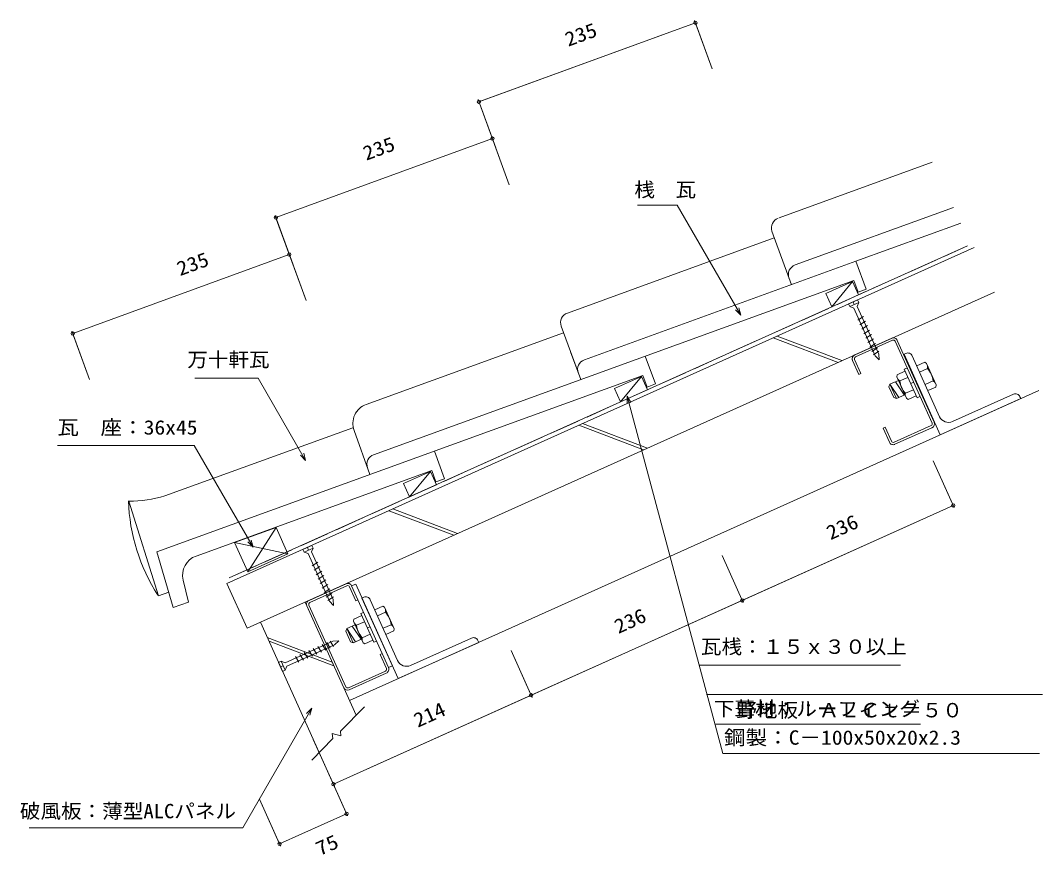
# Model space of a CAD drawing. Units: millimetres, scale not verified. Extents: x -525 to 517, y -430 to 421.
import ezdxf
from ezdxf.enums import TextEntityAlignment as Align

# ---------------------------------------------------------------- set-up
doc = ezdxf.new("R2010")
doc.units = ezdxf.units.MM
doc.header["$LTSCALE"] = 10
doc.linetypes.add('DASHED3', pattern=[4, 3, -1])
for name, color, linetype, lineweight in [('0-0_1', 3, 'Continuous', 18), ('0-1_2', 7, 'Continuous', 18), ('0-2_3', 3, 'Continuous', 18)]:
    doc.layers.add(name, color=color, linetype=linetype, lineweight=lineweight)
doc.styles.add('ＭＳ ゴシック', font='')
doc.styles.get('ＭＳ ゴシック').set_extended_font_data('MS Gothic')

msp = doc.modelspace()

# ---------------------------------------------------------------- linework, layer by layer
at = {"layer": '0-0_1'}
for p, q in [((-58.02, 338.06), (162.72, 418.67)), ((161.86, 421.02), (179.87, 371.71)), ((-58.88, 340.41), (-40.87, 291.1)), ((-45.16, 302.84), (-27.15, 253.52)), ((-265.04, 219.88), (-44.3, 300.49)), ((-265.9, 222.23), (-247.89, 172.92)), ((-314.91, -153.28), (447.08, 189.61)), ((-472.07, 101.7), (-251.32, 182.31)), ((-252.18, 184.66), (-234.17, 135.34)), ((322.89, 154.85), (301.69, 128.86)), ((-294.39, -198.88), (467.6, 144.02)), ((328.04, 136.05), (318.92, 131.94)), ((328.04, 136.05), (329.27, 133.31)), ((318.92, 131.94), (320.16, 129.21)), ((329.27, 133.31), (320.16, 129.21)), ((320.16, 129.21), (324.12, 127.7)), ((323.48, 133.99), (324.72, 131.26)), ((324.12, 127.7), (346.04, 79.01)), ((329.27, 133.31), (327.77, 129.35)), ((327.77, 129.35), (349.68, 80.65)), ((328.37, 115.25), (334, 118.94)), ((330.42, 110.69), (336.05, 114.38)), ((332.48, 106.13), (338.1, 109.82)), ((334.53, 101.57), (340.15, 105.26)), ((-472.92, 104.05), (-454.92, 54.74)), ((308.24, 72.3), (242.12, 97.38)), ((312.11, 74.04), (245.99, 99.12)), ((362.88, 96.89), (325.13, 79.9)), ((363.82, 94.8), (326.07, 77.81)), ((336.58, 97.01), (342.21, 100.7)), ((338.63, 92.45), (344.26, 96.14)), ((403.98, 10.44), (366.47, 93.79)), ((368.57, 94.74), (406.07, 11.39)), ((340.68, 87.89), (346.31, 91.58)), ((342.73, 83.33), (348.36, 87.02)), ((344.27, 79.92), (349.9, 83.61)), ((329.41, 59.9), (322.97, 74.22)), ((331.51, 60.84), (325.07, 75.16)), ((350.16, 74.72), (346.04, 79.01)), ((350.16, 74.72), (349.68, 80.65)), ((377.24, 81.42), (375.41, 80.6)), ((412.35, -1.47), (375.41, 80.6)), ((383.85, 78.91), (411.75, 16.9)), ((368.27, 59.68), (376.41, 63.35)), ((378.27, 66.53), (375.53, 65.3)), ((388.66, 36.12), (375.53, 65.3)), ((396.56, 72.42), (388.42, 68.75)), ((399.41, 66.1), (391.27, 62.43)), ((398.3, 71.16), (396.56, 72.42)), ((398.3, 71.16), (408.15, 49.28)), ((107.68, 57.99), (86.48, 32)), ((331.51, 60.84), (329.41, 59.9)), ((369.69, 53.9), (361.03, 50)), ((366.59, 52.5), (375.73, 39.07)), ((368.05, 57.55), (368.27, 59.68)), ((377.9, 35.67), (368.05, 57.55)), ((371.11, 53.37), (379.25, 57.03)), ((405.09, 53.46), (396.95, 49.8)), ((-189.98, -272.52), (512.74, 43.7)), ((361.03, 50), (360.03, 47.36)), ((360.03, 47.36), (364.95, 36.42)), ((361.03, 50), (370.17, 36.57)), ((361.03, 50), (367.6, 35.41)), ((376.8, 40.73), (384.94, 44.39)), ((384.83, 51.94), (382.1, 50.71)), ((407.94, 47.15), (399.79, 43.48)), ((408.15, 49.28), (407.94, 47.15)), ((364.95, 36.42), (367.6, 35.41)), ((376.26, 39.31), (367.6, 35.41)), ((377.9, 35.67), (379.64, 34.41)), ((379.64, 34.41), (387.78, 38.08)), ((391.4, 37.35), (388.66, 36.12)), ((486.99, 39.79), (424.98, 11.89)), ((109.84, -16.97), (43.73, 8.1)), ((113.71, -15.23), (47.59, 9.84)), ((356.13, 6.13), (354.03, 5.19)), ((360.48, -9.13), (354.03, 5.19)), ((362.57, -8.19), (356.13, 6.13)), ((402.97, 7.8), (365.22, -9.19)), ((403.92, 5.7), (366.16, -11.29)), ((426.7, -75.83), (405.15, -27.96)), ((-107.53, -38.87), (-128.73, -64.86)), ((-83.61, -104.03), (-149.72, -78.95)), ((-79.74, -102.29), (-145.85, -77.21)), ((425.67, -73.55), (210.46, -170.4)), ((-307.21, -111.46), (-252.66, -123.02)), ((-228.28, -114.3), (-237.4, -118.4)), ((-228.28, -114.3), (-227.05, -117.04)), ((-237.4, -118.4), (-236.17, -121.14)), ((-227.05, -117.04), (-236.17, -121.14)), ((-236.17, -121.14), (-232.2, -122.64)), ((-232.84, -116.35), (-231.61, -119.09)), ((-232.2, -122.64), (-210.29, -171.34)), ((-227.05, -117.04), (-228.55, -121)), ((-228.55, -121), (-206.64, -169.7)), ((211.48, -172.68), (189.94, -124.8)), ((-227.95, -135.1), (-222.32, -131.41)), ((-225.9, -139.66), (-220.27, -135.97)), ((-223.85, -144.22), (-218.22, -140.53)), ((-221.8, -148.78), (-216.17, -145.09)), ((-314.91, -153.28), (-294.39, -198.88)), ((-231.2, -170.44), (-193.44, -153.45)), ((-230.25, -172.54), (-192.5, -155.55)), ((-219.74, -153.34), (-214.12, -149.64)), ((-217.69, -157.9), (-212.06, -154.2)), ((-187.76, -155.61), (-183.65, -153.76)), ((-181.32, -169.93), (-187.76, -155.61)), ((-187.76, -155.61), (-150.25, -238.96)), ((-183.65, -153.76), (-146.15, -237.11)), ((-215.64, -162.46), (-210.01, -158.77)), ((-213.59, -167.02), (-207.96, -163.32)), ((-183.41, -170.87), (-189.86, -156.55)), ((-235.12, -172.21), (-183.23, -287.51)), ((-233.35, -176.13), (-195.85, -259.48)), ((-193.75, -258.53), (-231.26, -175.18)), ((-212.05, -170.43), (-206.43, -166.74)), ((-206.16, -175.63), (-210.29, -171.34)), ((-206.16, -175.63), (-206.64, -169.7)), ((-183.41, -170.87), (-181.32, -169.93)), ((-175.39, -167.26), (-177.21, -168.08)), ((-140.28, -250.15), (-177.21, -168.08)), ((-168.78, -169.77), (-140.87, -231.78)), ((-156.06, -176.26), (-164.2, -179.93)), ((-154.32, -177.52), (-156.06, -176.26)), ((210.46, -170.4), (-4.76, -267.24)), ((-185.57, -189.54), (-177.43, -185.88)), ((-175.57, -182.69), (-178.31, -183.92)), ((-165.18, -213.1), (-178.31, -183.92)), ((-153.22, -182.58), (-161.36, -186.25)), ((-154.32, -177.52), (-144.47, -199.4)), ((-280.71, -192.72), (-220.87, -325.71)), ((-187.25, -196.72), (-178.11, -210.15)), ((-185.79, -191.67), (-185.57, -189.54)), ((-175.94, -213.56), (-185.79, -191.67)), ((-182.73, -195.86), (-174.58, -192.2)), ((-169, -197.28), (-171.74, -198.52)), ((-147.53, -195.22), (-155.67, -198.88)), ((-207.62, -233.33), (-273.73, -208.25)), ((-193.81, -201.87), (-188.88, -212.81)), ((-192.81, -199.22), (-183.67, -212.65)), ((-192.81, -199.22), (-186.24, -213.81)), ((-177.04, -208.49), (-168.9, -204.83)), ((-144.69, -201.54), (-152.83, -205.2)), ((-144.47, -199.4), (-144.69, -201.54)), ((-205.87, -237.19), (-271.99, -212.12)), ((-255.55, -234.03), (-206.85, -212.12)), ((-253.9, -237.68), (-205.21, -215.77)), ((-218.65, -223.17), (-222.34, -217.55)), ((-214.09, -221.12), (-217.78, -215.49)), ((-209.53, -219.07), (-213.22, -213.44)), ((-206.12, -217.53), (-209.81, -211.91)), ((-200.92, -211.65), (-206.85, -212.12)), ((-200.92, -211.65), (-205.21, -215.77)), ((-188.88, -212.81), (-186.24, -213.81)), ((-177.58, -209.91), (-186.24, -213.81)), ((-175.94, -213.56), (-174.2, -214.81)), ((-174.2, -214.81), (-166.06, -211.15)), ((-162.44, -211.87), (-165.18, -213.1)), ((-65.64, -208.89), (-127.65, -236.79)), ((-241.45, -233.43), (-245.14, -227.81)), ((-236.89, -231.38), (-240.58, -225.75)), ((-232.33, -229.33), (-236.02, -223.7)), ((-227.77, -227.28), (-231.46, -221.65)), ((-223.21, -225.23), (-226.9, -219.6)), ((-158.79, -225.59), (-156.69, -224.64)), ((-152.35, -239.9), (-158.79, -225.59)), ((-150.25, -238.96), (-156.69, -224.64)), ((-3.73, -269.52), (-25.28, -221.65)), ((-262.25, -233.76), (-259.51, -232.53)), ((-262.25, -233.76), (-258.14, -242.88)), ((-260.2, -238.32), (-257.46, -237.09)), ((-259.51, -232.53), (-255.41, -241.65)), ((-259.51, -232.53), (-255.55, -234.03)), ((-255.41, -241.65), (-253.9, -237.68)), ((-146.15, -237.11), (-150.25, -238.96)), ((166.99, -236.67), (371.81, -236.67)), ((-258.14, -242.88), (-255.41, -241.65)), ((-191.11, -259.54), (-153.35, -242.55)), ((-190.16, -261.63), (-152.41, -244.64)), ((-4.76, -267.24), (-206.36, -357.96)), ((173.89, -266.54), (516.66, -266.54)), ((-199.23, -303.74), (-174.77, -278.92)), ((183.44, -296.63), (392.33, -296.63)), ((-228.47, -333.42), (-206.81, -311.44)), ((-205.33, -360.24), (-226.88, -312.37)), ((-207.7, -306.29), (-198.67, -308.61)), ((-206.81, -311.44), (-207.7, -306.29)), ((-198.67, -308.61), (-199.23, -303.74))]:
    msp.add_line(p, q, dxfattribs=at)
at = {"layer": '0-0_1', "color": 5}
for p, q in [((247.97, 219.72), (404.14, 276.38)), ((264.35, 171.65), (425.7, 230.18)), ((326.41, 175.35), (433.21, 214.1)), ((32.19, 122.63), (243.19, 199.18)), ((240.8, 206.06), (260.61, 151.48)), ((240.8, 206.06), (260.61, 151.48)), ((49.51, 74.89), (326.41, 175.35)), ((336.76, 147.02), (326.41, 175.35)), ((-165.34, -21.86), (324.35, 155.8)), ((324.35, 155.8), (328.6, 144.06)), ((336.76, 147.02), (328.6, 144.06)), ((25.96, 109.31), (45.76, 54.72)), ((-172.88, 29.42), (28.34, 102.43)), ((35.53, 82.91), (45.76, 54.72)), ((121.91, 50.27), (111.56, 78.6)), ((109.15, 58.91), (-386.38, -120.87)), ((109.15, 58.91), (113.4, 47.18)), ((121.91, 50.27), (113.4, 47.18)), ((-378.2, -63.88), (-186.5, 5.66)), ((-185.34, 2.78), (-169.09, -42.03)), ((-92.94, -46.49), (-103.28, -18.16)), ((-346.43, -125.18), (-106.05, -37.97)), ((-106.05, -37.97), (-101.8, -49.7)), ((-92.94, -46.49), (-101.8, -49.7)), ((-414.81, -69.41), (-384.74, -165.82)), ((-386.38, -120.87), (-369.66, -177.86)), ((-386.17, -120.72), (-386.24, -121.4)), ((-359.54, -149.66), (-354.05, -172.2)), ((-384.74, -165.82), (-374.31, -162.03)), ((-354.05, -172.2), (-369.66, -177.86))]:
    msp.add_line(p, q, dxfattribs=at)
at = {"layer": '0-0_1', "linetype": 'DASHED3'}
msp.add_line((-312.55, -147.57), (440.24, 191.18), dxfattribs=at)
at = {"layer": '0-0_1'}
for points in [[(301.69, 128.86), (329.05, 141.17), (322.89, 154.85), (295.53, 142.53)], [(86.48, 32), (113.84, 44.31), (107.68, 57.99), (80.32, 45.68)], [(-128.73, -64.86), (-101.37, -52.55), (-107.53, -38.87), (-134.88, -51.18)]]:
    msp.add_lwpolyline(points, close=True, dxfattribs=at)
for points in [[(92.99, 30.34), (92.99, 37.84), (96.74, 31.35)], [(92.99, 37.84), (190.61, -326.5), (513.48, -326.5)], [(493.6, 37.29), (494.42, 35.46), (412.35, -1.47)], [(-252.66, -123.02), (-264.79, -96.07), (-293.7, -141.48)], [(-184.14, -195.32), (-192.81, -199.22), (-193.81, -201.87)], [(-59.03, -211.4), (-58.21, -213.22), (-140.28, -250.15)]]:
    msp.add_lwpolyline(points, dxfattribs=at)
for centre in [(162.72, 418.67), (-58.02, 338.06), (-44.3, 300.49), (-265.04, 219.88), (-251.32, 182.31), (-472.07, 101.7), (425.67, -73.55), (210.46, -170.4), (210.46, -170.4), (-4.76, -267.24), (-4.76, -267.24), (-206.36, -357.96)]:
    msp.add_circle(centre, 1.7, dxfattribs=at)
at = {"layer": '0-0_1', "color": 5}
for centre, radius, start, end in [((250.58, 209.61), 10.4, 109.94091, 199.94091), ((267.9, 161.87), 10.4, 109.94091, 199.94091), ((35.73, 112.85), 10.4, 109.94091, 199.94091), ((53.05, 65.11), 10.4, 109.94091, 199.94091), ((-165.79, 9.87), 20.8, 109.94091, 199.94091), ((-161.79, -31.64), 10.4, 109.94091, 199.94091), ((-227.13, -62.99), 188.27, 181.81043, 212.85046), ((-412.52, 39.13), 108.38, 268.6924, 288.42794), ((-339.33, -144.73), 20.8, 109.94091, 193.69899)]:
    msp.add_arc(centre, radius, start, end, dxfattribs=at)
at = {"layer": '0-0_1'}
for centre, radius, start, end in [((364.64, 92.97), 4.3, 24.22776, 114.22777), ((364.64, 92.97), 2, 24.22776, 114.22777), ((326.89, 75.98), 4.3, 114.22777, 204.22776), ((326.89, 75.98), 4.3, 114.22759, 204.2276), ((326.89, 75.98), 2, 114.22777, 204.22776), ((326.89, 75.98), 2, 114.22759, 204.2276), ((379.29, 76.86), 5, 24.22495, 114.23559), ((393.35, 67.18), 6.15, 349.89966, 23.90192), ((382.31, 50.81), 22.94, 6.65164, 41.80841), ((374.31, 58.62), 6.15, 204.58611, 238.59338), ((393.86, 56.01), 22.9, 186.62355, 221.83907), ((401.89, 48.21), 6.15, 24.56293, 58.57767), ((382.86, 39.65), 6.16, 169.90003, 203.85469), ((489.04, 35.23), 5, 24.22495, 114.23559), ((402.15, 9.62), 2, 294.22776, 24.22776), ((402.15, 9.62), 4.3, 294.22776, 24.22776), ((420.87, 21.01), 10, 204.2319, 294.21913), ((364.4, -7.37), 4.3, 204.22776, 294.22776), ((364.4, -7.37), 2, 204.22776, 294.22776), ((-191.68, -157.37), 4.3, 24.22761, 114.22759), ((-191.68, -157.37), 2, 24.22761, 114.22759), ((-229.43, -174.36), 4.3, 114.22759, 204.2276), ((-229.43, -174.36), 2, 114.22759, 204.2276), ((-173.33, -171.82), 5, 24.22468, 114.23531), ((-159.27, -181.5), 6.15, 349.89938, 23.90165), ((-170.31, -197.87), 22.94, 6.65137, 41.80814), ((-179.52, -190.61), 6.15, 204.58583, 238.5931), ((-159.98, -193.22), 22.9, 186.62327, 221.83879), ((-150.74, -200.47), 6.15, 24.56266, 58.5774), ((-170.98, -209.58), 6.16, 169.89976, 203.85441), ((-63.58, -213.45), 5, 24.22468, 114.23531), ((-154.17, -240.72), 4.3, 294.2276, 24.22761), ((-131.75, -227.67), 10, 204.23162, 294.21885), ((-154.17, -240.72), 2, 294.2276, 24.22761), ((-191.93, -257.71), 4.3, 204.2276, 294.2276), ((-191.93, -257.71), 2, 204.2276, 294.2276)]:
    msp.add_arc(centre, radius, start, end, dxfattribs=at)
at = {"layer": '0-1_2'}
for p, q in [((-56.43, 338.65), (162.72, 418.67)), ((162.14, 420.27), (179.87, 371.71)), ((-27.15, 253.52), (-58.88, 340.41)), ((-265.04, 219.88), (-44.3, 300.49)), ((-234.17, 135.34), (-265.63, 221.48)), ((447.08, 189.61), (-314.91, -153.28)), ((-312.55, -147.57), (440.24, 191.18)), ((-472.07, 101.7), (-251.32, 182.31)), ((208.88, 120.61), (203.57, 125.92)), ((-472.65, 103.3), (-454.92, 54.74)), ((308.24, 72.3), (242.12, 97.38)), ((245.99, 99.12), (312.11, 74.04)), ((512.74, 43.7), (-189.98, -272.52)), ((92.99, 37.84), (96.74, 31.35)), ((43.73, 8.1), (109.84, -16.97)), ((47.59, 9.84), (113.71, -15.23)), ((-487.66, -12.31), (-348.16, -12.31)), ((-288.19, -116.19), (-348.16, -12.31)), ((426.37, -75.1), (405.15, -27.96)), ((-115.05, -58.7), (-128.73, -64.85)), ((-206.36, -357.96), (425.67, -73.55)), ((-149.72, -78.95), (-83.61, -104.03)), ((-79.74, -102.29), (-145.85, -77.21)), ((-264.79, -96.07), (-293.7, -141.48)), ((-307.21, -111.46), (-252.66, -123.02)), ((-288.19, -116.19), (-293.49, -110.89)), ((-288.19, -116.19), (-290.13, -108.94)), ((211.48, -172.68), (189.94, -124.8)), ((-183.23, -287.51), (-235.12, -172.21)), ((-273.73, -208.25), (-207.62, -233.33)), ((-205.87, -237.19), (-271.99, -212.12)), ((-4.06, -268.79), (-25.28, -221.65)), ((166.99, -236.67), (371.81, -236.67)), ((174.54, -266.54), (516.66, -266.54)), ((-228.35, -280.35), (-230.29, -287.6)), ((183.44, -296.63), (392.33, -296.63)), ((190.61, -326.5), (513.48, -326.5))]:
    msp.add_line(p, q, dxfattribs=at)
at = {"layer": '0-1_2', "color": 3}
for p, q in [((-264.79, -96.07), (-307.21, -111.46)), ((-293.7, -141.48), (-307.21, -111.46)), ((-191.83, -390.24), (-213.38, -342.37)), ((-260.23, -421.02), (-281.77, -373.14)), ((-261.25, -418.74), (-192.86, -387.96))]:
    msp.add_line(p, q, dxfattribs=at)
for points in [[(208.88, 120.61), (144.29, 232.48), (103.79, 232.48)], [(206.93, 127.86), (208.88, 120.61), (203.57, 125.92)]]:
    msp.add_lwpolyline(points, dxfattribs=at)
at = {"layer": '0-1_2'}
for points in [[(103.79, 232.48), (144.29, 232.48), (208.88, 120.61), (206.93, 127.86)], [(322.89, 154.85), (329.05, 141.17), (301.69, 128.86)], [(-314.91, -153.28), (-294.39, -198.88), (467.6, 144.02)], [(-236.67, -20.36), (-234.73, -27.61), (-240.03, -22.31), (-234.73, -27.61), (-283.12, 56.2), (-347.62, 56.2)], [(107.68, 57.99), (113.84, 44.31), (86.48, 32)], [(190.61, -326.5), (92.99, 37.84), (92.99, 30.34)], [(-134.88, -51.18), (-107.53, -38.87), (-101.37, -52.55)], [(-107.53, -38.87), (-128.73, -64.85), (-134.88, -51.18)], [(-280.71, -192.72), (-220.87, -325.71), (-192.16, -389.51)], [(-516.66, -402.48), (-298.86, -402.48), (-228.35, -280.35), (-233.65, -285.66)], [(-174.77, -278.92), (-199.23, -303.74), (-198.67, -308.61), (-207.7, -306.29), (-206.81, -311.44), (-228.47, -333.42)], [(-192.86, -387.96), (-261.25, -418.74), (-281.77, -373.14)], [(-260.55, -420.29), (-261.25, -418.74), (-260.55, -420.29)]]:
    msp.add_lwpolyline(points, dxfattribs=at)
for points in [[(295.53, 142.53), (301.69, 128.86), (322.89, 154.85)], [(80.32, 45.68), (86.48, 32), (107.68, 57.99)], [(-307.21, -111.46), (-293.7, -141.48), (-252.66, -123.02), (-264.79, -96.07)]]:
    msp.add_lwpolyline(points, close=True, dxfattribs=at)
at = {"layer": '0-1_2', "color": 3}
for centre in [(-192.86, -387.96), (-261.25, -418.74)]:
    msp.add_circle(centre, 1.7, dxfattribs=at)
at = {"layer": '0-2_3'}
for points in [[(-234.73, -27.61), (-283.12, 56.2), (-347.62, 56.2)], [(-288.19, -116.19), (-348.16, -12.31), (-487.66, -12.31)], [(-236.67, -20.36), (-234.73, -27.61), (-240.03, -22.31)], [(-290.13, -108.94), (-288.19, -116.19), (-293.49, -110.89)], [(-228.35, -280.35), (-298.86, -402.48), (-516.66, -402.48)], [(-233.65, -285.66), (-228.35, -280.35), (-230.29, -287.6)]]:
    msp.add_lwpolyline(points, dxfattribs=at)

# ---------------------------------------------------------------- texts
at = {"layer": '0-0_1', "color": 7, "style": 'ＭＳ ゴシック', "width": 1.1}
for s, rotation, p in [('235', 20.061, (34.47, 389.99)), ('235', 20.061, (-171.49, 273.77)), ('235', 20.061, (-361.26, 156.08)), ('236', 24.228, (302.22, -113.14)), ('236', 24.228, (85.96, -208.76)), ('214', 24.228, (-118.52, -304.39))]:
    msp.add_text(s, height=14.66, rotation=rotation, dxfattribs=at).set_placement(p, align=Align.BOTTOM_LEFT)
at = {"layer": '0-0_1', "color": 7, "style": 'ＭＳ ゴシック'}
for s, width, p in [('瓦桟：１５ｘ３０以上', 1.05, (168.35, -229.36)), ('下葺材：ルーフィング', 1.05, (181.59, -292.62)), ('\u3000野地板：ＡＬＣｔ＝５０', 1.05, (183.44, -294.13)), ('鋼製：C－100x50x20x2.3\u3000', 1.1, (191.89, -322.04))]:
    msp.add_text(s, height=14.66, dxfattribs=dict(at, width=width)).set_placement(p, align=Align.BOTTOM_LEFT)
at = {"layer": '0-1_2', "style": 'ＭＳ ゴシック', "width": 1.05}
msp.add_text('桟\u3000瓦', height=14.66, dxfattribs=at).set_placement((100.43, 236.63), align=Align.BOTTOM_LEFT)
at = {"layer": '0-1_2', "style": 'ＭＳ ゴシック', "width": 1.15}
msp.add_text('75', height=14.66, rotation=24.228, dxfattribs=at).set_placement((-218.56, -435.32), align=Align.BOTTOM_LEFT)
at = {"layer": '0-2_3', "color": 7, "style": 'ＭＳ ゴシック'}
for s, width, p in [('万十軒瓦', 1.05, (-355.38, 63.4)), ('瓦\u3000座：36x45', 1.1, (-487.78, -5.75)), ('破風板：薄型ALCパネル\u3000', 1.05, (-526.03, -397.07))]:
    msp.add_text(s, height=14.66, dxfattribs=dict(at, width=width)).set_placement(p, align=Align.BOTTOM_LEFT)

doc.saveas('drawing.dxf')
